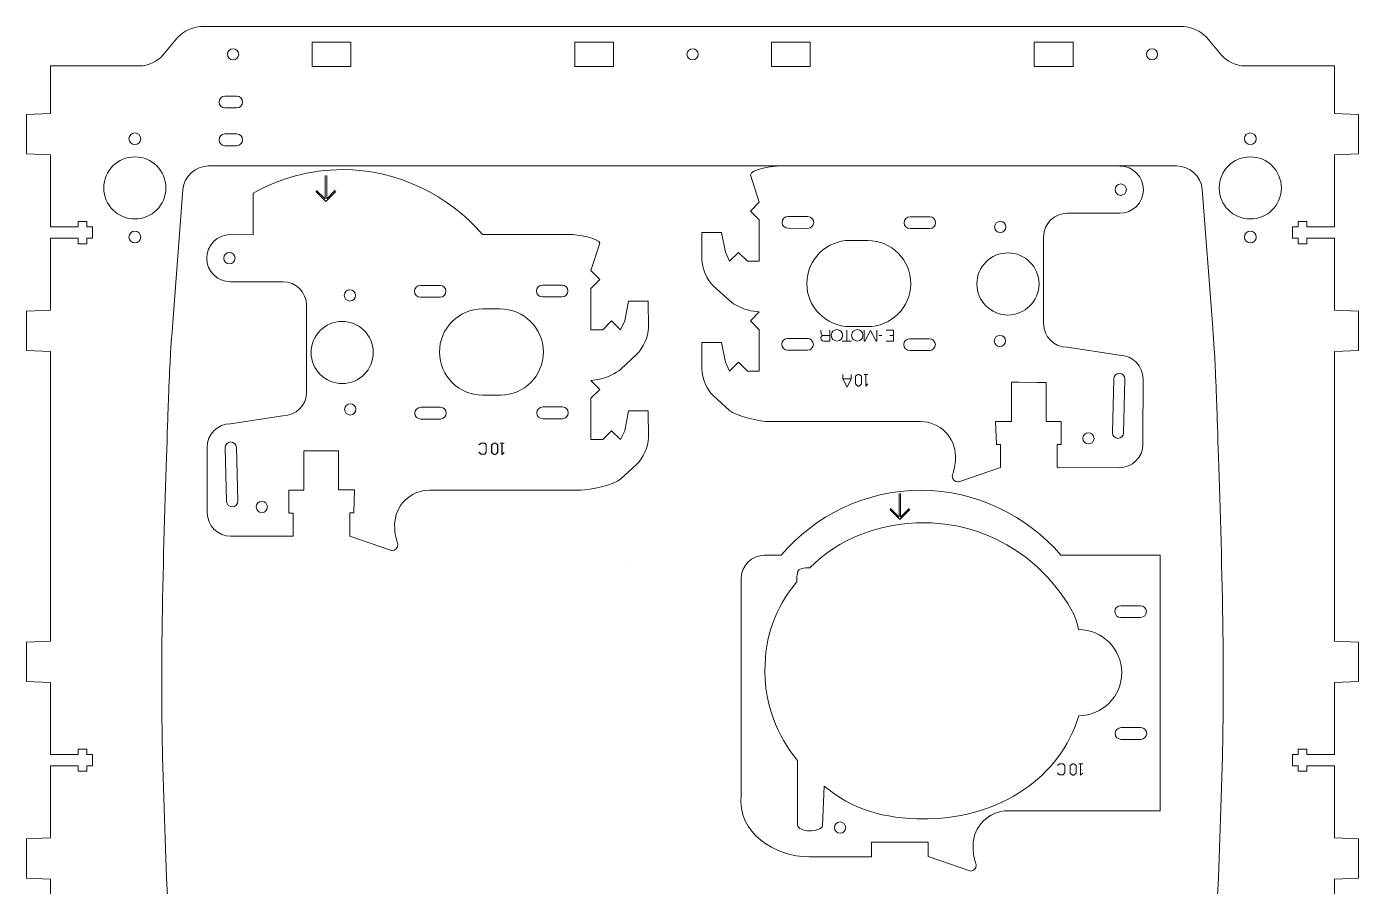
# Model space of a CAD drawing. Header units: inches. Extents: x 2 to 691, y -393 to -3.
# Drawn here: x 2 to 340.5, y -221.9 to -3.2 of the extents above; entities that cross this region are included whole.
import ezdxf

# ---------------------------------------------------------------- set-up
doc = ezdxf.new("R2010")
doc.units = ezdxf.units.IN
doc.header["$MEASUREMENT"] = 0
doc.layers.add('Layer 1', color=7, linetype='Continuous')

# ---------------------------------------------------------------- blocks, each defined once
blk = doc.blocks.new('block 3')
at = {"layer": 'Layer 1', "lineweight": 0}
blk.add_lwpolyline([(74.59, -7.18), (84.44, -7.18), (84.44, -13.38), (74.59, -13.38), (74.59, -7.18)], dxfattribs=at)
blk = doc.blocks.new('block 4')
at = {"layer": 'Layer 1', "lineweight": 0}
blk.add_open_spline([(54.52, -8.86), (55.3, -8.86), (55.94, -9.5), (55.94, -10.28), (55.94, -11.07), (55.3, -11.71), (54.52, -11.71), (53.73, -11.71), (53.09, -11.07), (53.09, -10.28), (53.09, -9.5), (53.73, -8.86), (54.52, -8.86)], degree=3, knots=[0, 0, 0, 0, 1, 1, 1, 2, 2, 2, 3, 3, 3, 4, 4, 4, 4], dxfattribs=at)
blk = doc.blocks.new('block 5')
at = {"layer": 'Layer 1', "lineweight": 0}
blk.add_lwpolyline([(267.99, -13.38), (258.14, -13.38), (258.14, -7.18), (267.99, -7.18), (267.99, -13.38)], dxfattribs=at)
blk = doc.blocks.new('block 6')
at = {"layer": 'Layer 1', "lineweight": 0}
blk.add_open_spline([(288.06, -11.7), (287.27, -11.7), (286.64, -11.07), (286.64, -10.28), (286.64, -9.49), (287.27, -8.86), (288.06, -8.86), (288.85, -8.86), (289.49, -9.49), (289.49, -10.28), (289.49, -11.07), (288.85, -11.7), (288.06, -11.7)], degree=3, knots=[0, 0, 0, 0, 1, 1, 1, 2, 2, 2, 3, 3, 3, 4, 4, 4, 4], dxfattribs=at)
blk = doc.blocks.new('block 16')
at = {"layer": 'Layer 1', "lineweight": 0}
blk.add_lwpolyline([(151.21, -13.38), (141.36, -13.38), (141.36, -7.18), (151.21, -7.18), (151.21, -13.38)], dxfattribs=at)
blk = doc.blocks.new('block 17')
at = {"layer": 'Layer 1', "lineweight": 0}
blk.add_lwpolyline([(201.21, -13.38), (191.36, -13.38), (191.36, -7.18), (201.21, -7.18), (201.21, -13.38)], dxfattribs=at)
blk = doc.blocks.new('block 15')
at = {"layer": 'Layer 1'}
for name in ['block 16', 'block 17']:
    blk.add_blockref(name, (0, 0), dxfattribs=at)
blk = doc.blocks.new('block 18')
at = {"layer": 'Layer 1', "lineweight": 0}
blk.add_open_spline([(171.29, -11.71), (170.5, -11.71), (169.86, -11.07), (169.86, -10.28), (169.86, -9.49), (170.5, -8.86), (171.29, -8.86), (172.08, -8.86), (172.71, -9.49), (172.71, -10.28), (172.71, -11.07), (172.08, -11.71), (171.29, -11.71)], degree=3, knots=[0, 0, 0, 0, 1, 1, 1, 2, 2, 2, 3, 3, 3, 4, 4, 4, 4], dxfattribs=at)
blk = doc.blocks.new('block 25')
at = {"layer": 'Layer 1', "lineweight": 0}
for points in [[(211.63, -91.75), (211.63, -92.82), (210.56, -94.96), (209.49, -92.82), (209.49, -91.75)], [(211.63, -92.82), (209.49, -92.82)]]:
    blk.add_lwpolyline(points, dxfattribs=at)
blk = doc.blocks.new('block 24')
at = {"layer": 'Layer 1'}
blk.add_blockref('block 25', (0, 0), dxfattribs=at)
blk = doc.blocks.new('block 26')
at = {"layer": 'Layer 1', "lineweight": 0}
blk.add_open_spline([(270.48, -107.94), (270.48, -107.16), (271.12, -106.52), (271.91, -106.52), (272.69, -106.52), (273.33, -107.16), (273.33, -107.95), (273.32, -108.74), (272.68, -109.38), (271.9, -109.37), (271.11, -109.37), (270.47, -108.73), (270.48, -107.94)], degree=3, knots=[0, 0, 0, 0, 1, 1, 1, 2, 2, 2, 3, 3, 3, 4, 4, 4, 4], dxfattribs=at)
blk = doc.blocks.new('block 23')
at = {"layer": 'Layer 1', "lineweight": 0}
for points in [[(210.53, -80.43), (210.53, -83.19)], [(218.08, -80.43), (218.08, -83.19), (217.96, -83.19), (216.51, -80.51), (216.5, -80.51), (215.06, -83.19), (214.93, -83.19), (214.93, -80.43)], [(222.33, -80.46), (222.33, -83.23), (220.49, -83.23)], [(222.33, -80.46), (220.49, -80.46)], [(204.55, -81.77), (206.17, -81.77)], [(211.72, -83.19), (209.34, -83.19)], [(219.39, -81.75), (218.65, -81.75)], [(222.33, -81.78), (221.41, -81.78)], [(213.67, -91.75), (214.22, -92.16), (214.22, -94.09), (213.67, -94.65), (213.25, -94.65), (212.7, -94.09), (212.7, -92.16), (213.25, -91.75), (213.67, -91.75)], [(215.87, -91.75), (214.91, -91.75)], [(215.87, -94.09), (215.32, -94.65), (215.32, -91.75)]]:
    blk.add_lwpolyline(points, dxfattribs=at)
for points, knots in [([(193.44, -38.66), (192.08, -38.65), (185.97, -39.56), (185.97, -40.92), (185.97, -40.92), (188.24, -47.86), (188.24, -47.86), (188.24, -47.86), (185.97, -50.13), (185.97, -50.13), (185.97, -50.13), (188.24, -52.4), (188.24, -52.4), (188.24, -52.4), (188.23, -62.92), (188.23, -62.92), (188.23, -62.92), (185.23, -62.92), (185.23, -62.92), (185.23, -62.92), (182.97, -60.65), (182.97, -60.65), (182.97, -60.65), (180.7, -62.92), (180.7, -62.92), (180.7, -62.92), (179.64, -60.64), (179.64, -60.64), (179.64, -60.64), (179.64, -60.62), (179.64, -60.62), (179.64, -60.62), (178.65, -55.6), (178.65, -55.6), (178.65, -55.6), (173.65, -55.59), (173.65, -55.59), (173.65, -55.59), (173.63, -62.43), (173.63, -62.43), (173.62, -64.63), (174.94, -67.65), (176.56, -69.14), (176.56, -69.14), (180.65, -72.9), (180.65, -72.9), (181.86, -74.01), (184.1, -75.04), (185.97, -75.5), (185.97, -75.5), (185.97, -75.49), (185.97, -75.49), (185.97, -75.49), (188.24, -75.79), (188.24, -75.79), (188.24, -75.79), (185.97, -78.06), (185.97, -78.06), (185.97, -78.06), (188.24, -80.33), (188.24, -80.33), (188.24, -80.33), (188.23, -90.85), (188.23, -90.85), (188.23, -90.85), (185.23, -90.85), (185.23, -90.85), (185.23, -90.85), (182.97, -88.58), (182.97, -88.58), (182.97, -88.58), (180.7, -90.85), (180.7, -90.85), (180.7, -90.85), (179.64, -88.57), (179.64, -88.57)], [0, 0, 0, 0, 1, 1, 1, 2, 2, 2, 3, 3, 3, 4, 4, 4, 5, 5, 5, 6, 6, 6, 7, 7, 7, 8, 8, 8, 9, 9, 9, 10, 10, 10, 11, 11, 11, 12, 12, 12, 13, 13, 13, 14, 14, 14, 15, 15, 15, 16, 16, 16, 17, 17, 17, 18, 18, 18, 19, 19, 19, 20, 20, 20, 21, 21, 21, 22, 22, 22, 23, 23, 23, 24, 24, 24, 25, 25, 25, 25]), ([(179.64, -88.57), (179.64, -88.57), (178.65, -83.55), (178.65, -83.55), (178.65, -83.55), (173.65, -83.54), (173.65, -83.54), (173.65, -83.54), (173.63, -90.38), (173.63, -90.38), (173.62, -92.58), (174.94, -95.6), (176.56, -97.09), (176.56, -97.09), (180.65, -100.85), (180.65, -100.85), (182.27, -102.34), (188.6, -103.69), (190.8, -103.7), (190.8, -103.7), (214.36, -103.7), (214.36, -103.7), (214.36, -103.7), (224.62, -103.7), (224.62, -103.7), (224.62, -103.7), (229.24, -103.69), (229.24, -103.69), (234.14, -103.69), (238.11, -107.66), (238.11, -112.57), (238.11, -114.1), (237.91, -115.54), (237.48, -116.8), (237.48, -116.8), (237.36, -117.14), (237.36, -117.14), (237.32, -117.27), (237.3, -117.41), (237.3, -117.56), (237.3, -118.37), (237.96, -119.03), (238.77, -119.03), (238.77, -119.03), (238.94, -119), (238.94, -119), (238.94, -119), (249.52, -115.35), (249.52, -115.35), (249.52, -115.35), (249.52, -115.35), (249.52, -115.35), (249.52, -115.35), (249.53, -109.48), (249.53, -109.48), (249.53, -109.48), (248.5, -109.48), (248.5, -109.48), (248.5, -109.48), (248.29, -103.63), (248.29, -103.63), (248.29, -103.63), (248.29, -103.63), (248.29, -103.63), (248.29, -103.63), (252.35, -103.64), (252.35, -103.64), (252.35, -103.64), (252.37, -93.7), (252.37, -93.7), (252.37, -93.7), (254.24, -93.7), (254.24, -93.7), (254.24, -93.7), (254.24, -93.7), (254.24, -93.7), (254.24, -93.7), (258.9, -93.71), (258.9, -93.71), (258.9, -93.71), (258.9, -93.71), (258.9, -93.71), (258.9, -93.71), (261.17, -93.72), (261.17, -93.72), (261.17, -93.72), (261.15, -103.67), (261.15, -103.67), (261.15, -103.67), (264.98, -103.68), (264.98, -103.68), (264.98, -103.68), (264.98, -109.52), (264.98, -109.52), (264.98, -109.52), (263.93, -109.52), (263.93, -109.52), (263.93, -109.52), (263.92, -115.39), (263.92, -115.39), (263.92, -115.39), (279.73, -115.43), (279.73, -115.43), (283.04, -115.44), (285.73, -112.76), (285.74, -109.45), (285.74, -109.45), (285.75, -105.57), (285.75, -105.57), (285.75, -105.57), (285.78, -95.19), (285.78, -95.19), (285.78, -95.19), (285.78, -92.83), (285.78, -92.83), (285.79, -89.52), (283.11, -86.83), (279.8, -86.82), (279.8, -86.82), (266.49, -84.78), (266.49, -84.78), (263.18, -84.78), (260.5, -82.08), (260.51, -78.77), (260.51, -78.77), (260.51, -56.68), (260.51, -56.68), (260.52, -53.36), (263.21, -50.68), (266.52, -50.69), (266.52, -50.69), (279.86, -50.71), (279.86, -50.71), (283.17, -50.72), (285.86, -48.04), (285.87, -44.72), (285.88, -41.41), (283.2, -38.7), (279.89, -38.69)], [0, 0, 0, 0, 1, 1, 1, 2, 2, 2, 3, 3, 3, 4, 4, 4, 5, 5, 5, 6, 6, 6, 7, 7, 7, 8, 8, 8, 9, 9, 9, 10, 10, 10, 11, 11, 11, 12, 12, 12, 13, 13, 13, 14, 14, 14, 15, 15, 15, 16, 16, 16, 17, 17, 17, 18, 18, 18, 19, 19, 19, 20, 20, 20, 21, 21, 21, 22, 22, 22, 23, 23, 23, 24, 24, 24, 25, 25, 25, 26, 26, 26, 27, 27, 27, 28, 28, 28, 29, 29, 29, 30, 30, 30, 31, 31, 31, 32, 32, 32, 33, 33, 33, 34, 34, 34, 35, 35, 35, 36, 36, 36, 37, 37, 37, 38, 38, 38, 39, 39, 39, 40, 40, 40, 41, 41, 41, 42, 42, 42, 43, 43, 43, 44, 44, 44, 45, 45, 45, 46, 46, 46, 46]), ([(278.66, -44.7), (278.66, -45.5), (279.31, -46.15), (280.11, -46.15), (280.91, -46.15), (281.56, -45.5), (281.56, -44.7), (281.56, -43.9), (280.91, -43.25), (280.11, -43.25), (279.31, -43.25), (278.66, -43.9), (278.66, -44.7)], [0, 0, 0, 0, 1, 1, 1, 2, 2, 2, 3, 3, 3, 4, 4, 4, 4]), ([(195.56, -51.53), (194.74, -51.53), (194.06, -52.19), (194.06, -53.02), (194.06, -53.85), (194.73, -54.53), (195.56, -54.53), (195.56, -54.53), (200.57, -54.54), (200.57, -54.54), (201.4, -54.54), (202.07, -53.87), (202.07, -53.04), (202.07, -52.21), (201.4, -51.54), (200.57, -51.54), (200.57, -51.54), (195.56, -51.53), (195.56, -51.53)], [0, 0, 0, 0, 1, 1, 1, 2, 2, 2, 3, 3, 3, 4, 4, 4, 5, 5, 5, 6, 6, 6, 6]), ([(226.56, -51.61), (225.74, -51.61), (225.06, -52.28), (225.06, -53.11), (225.06, -53.94), (225.73, -54.61), (226.56, -54.61), (226.56, -54.61), (231.57, -54.62), (231.57, -54.62), (232.39, -54.62), (233.07, -53.95), (233.07, -53.12), (233.07, -52.3), (232.4, -51.62), (231.57, -51.62), (231.57, -51.62), (226.56, -51.61), (226.56, -51.61)], [0, 0, 0, 0, 1, 1, 1, 2, 2, 2, 3, 3, 3, 4, 4, 4, 5, 5, 5, 6, 6, 6, 6]), ([(248.05, -54.16), (248.06, -53.38), (248.7, -52.74), (249.48, -52.74), (250.27, -52.74), (250.91, -53.38), (250.9, -54.17), (250.9, -54.96), (250.26, -55.59), (249.47, -55.59), (248.69, -55.59), (248.05, -54.95), (248.05, -54.16)], [0, 0, 0, 0, 1, 1, 1, 2, 2, 2, 3, 3, 3, 4, 4, 4, 4]), ([(211.3, -57.62), (205.25, -57.6), (200.34, -62.49), (200.32, -68.54), (200.31, -74.59), (205.19, -79.5), (211.24, -79.52), (211.24, -79.52), (215.74, -79.53), (215.74, -79.53), (221.79, -79.54), (226.71, -74.65), (226.72, -68.61), (226.74, -62.56), (221.85, -57.64), (215.8, -57.63), (215.8, -57.63), (211.3, -57.62), (211.3, -57.62)], [0, 0, 0, 0, 1, 1, 1, 2, 2, 2, 3, 3, 3, 4, 4, 4, 5, 5, 5, 6, 6, 6, 6]), ([(251.46, -60.78), (255.82, -60.79), (259.35, -64.34), (259.34, -68.7), (259.33, -73.06), (255.78, -76.59), (251.42, -76.58), (247.05, -76.57), (243.53, -73.02), (243.54, -68.66), (243.55, -64.29), (247.1, -60.77), (251.46, -60.78)], [0, 0, 0, 0, 1, 1, 1, 2, 2, 2, 3, 3, 3, 4, 4, 4, 4]), ([(206.17, -80.43), (206.17, -80.43), (206.17, -83.19), (206.17, -83.19), (206.17, -83.19), (204.65, -83.19), (204.65, -83.19), (204.09, -83.19), (203.89, -82.93), (203.89, -82.44), (203.89, -82.17), (204.06, -81.8), (204.54, -81.78), (204.54, -81.78), (204.55, -81.77), (204.55, -81.77), (204.12, -81.77), (203.94, -81.57), (203.94, -81.19), (203.94, -81.09), (203.93, -80.54), (203.87, -80.43)], [0, 0, 0, 0, 1, 1, 1, 2, 2, 2, 3, 3, 3, 4, 4, 4, 5, 5, 5, 6, 6, 6, 7, 7, 7, 7]), ([(207.96, -83.19), (207.17, -83.19), (206.53, -82.66), (206.53, -81.75), (206.53, -80.83), (207.17, -80.3), (207.96, -80.3), (208.75, -80.3), (209.39, -80.83), (209.39, -81.75), (209.39, -82.66), (208.75, -83.19), (207.96, -83.19)], [0, 0, 0, 0, 1, 1, 1, 2, 2, 2, 3, 3, 3, 4, 4, 4, 4]), ([(213.16, -83.19), (212.37, -83.19), (211.72, -82.66), (211.72, -81.75), (211.72, -80.83), (212.37, -80.3), (213.16, -80.3), (213.94, -80.3), (214.59, -80.83), (214.59, -81.75), (214.59, -82.66), (213.94, -83.19), (213.16, -83.19)], [0, 0, 0, 0, 1, 1, 1, 2, 2, 2, 3, 3, 3, 4, 4, 4, 4]), ([(195.48, -82.53), (194.65, -82.53), (193.98, -83.19), (193.98, -84.02), (193.97, -84.85), (194.64, -85.53), (195.47, -85.53), (195.47, -85.53), (200.48, -85.54), (200.48, -85.54), (201.31, -85.54), (201.98, -84.87), (201.99, -84.04), (201.99, -83.21), (201.32, -82.54), (200.49, -82.54), (200.49, -82.54), (195.48, -82.53), (195.48, -82.53)], [0, 0, 0, 0, 1, 1, 1, 2, 2, 2, 3, 3, 3, 4, 4, 4, 5, 5, 5, 6, 6, 6, 6]), ([(226.48, -82.61), (225.65, -82.61), (224.98, -83.28), (224.98, -84.11), (224.97, -84.94), (225.64, -85.61), (226.47, -85.61), (226.47, -85.61), (231.48, -85.62), (231.48, -85.62), (232.31, -85.62), (232.98, -84.95), (232.99, -84.12), (232.99, -83.3), (232.32, -82.62), (231.49, -82.62), (231.49, -82.62), (226.48, -82.61), (226.48, -82.61)], [0, 0, 0, 0, 1, 1, 1, 2, 2, 2, 3, 3, 3, 4, 4, 4, 5, 5, 5, 6, 6, 6, 6]), ([(247.97, -83.17), (247.98, -82.38), (248.62, -81.74), (249.4, -81.75), (250.19, -81.75), (250.83, -82.39), (250.82, -83.18), (250.82, -83.96), (250.18, -84.6), (249.4, -84.6), (248.61, -84.59), (247.97, -83.95), (247.97, -83.17)], [0, 0, 0, 0, 1, 1, 1, 2, 2, 2, 3, 3, 3, 4, 4, 4, 4]), ([(280.83, -106.56), (280.81, -107.35), (280.16, -107.97), (279.37, -107.95), (278.59, -107.93), (277.96, -107.27), (277.98, -106.49), (277.98, -106.49), (278.33, -92.83), (278.33, -92.83), (278.35, -92.04), (279.01, -91.42), (279.8, -91.44), (280.58, -91.46), (281.2, -92.11), (281.18, -92.9), (281.18, -92.9), (280.83, -106.56), (280.83, -106.56)], [0, 0, 0, 0, 1, 1, 1, 2, 2, 2, 3, 3, 3, 4, 4, 4, 5, 5, 5, 6, 6, 6, 6])]:
    blk.add_open_spline(points, degree=3, knots=knots, dxfattribs=at)
at = {"layer": 'Layer 1'}
for name in ['block 24', 'block 26']:
    blk.add_blockref(name, (0, 0), dxfattribs=at)
blk = doc.blocks.new('block 29')
at = {"layer": 'Layer 1', "lineweight": 0}
blk.add_open_spline([(285.21, -181.5), (286.03, -181.5), (286.71, -182.16), (286.71, -182.99), (286.71, -183.82), (286.04, -184.5), (285.21, -184.5), (285.21, -184.5), (280.2, -184.51), (280.2, -184.51), (279.38, -184.51), (278.7, -183.84), (278.7, -183.01), (278.7, -182.18), (279.37, -181.51), (280.2, -181.51), (280.2, -181.51), (285.21, -181.5), (285.21, -181.5)], degree=3, knots=[0, 0, 0, 0, 1, 1, 1, 2, 2, 2, 3, 3, 3, 4, 4, 4, 5, 5, 5, 6, 6, 6, 6], dxfattribs=at)
blk = doc.blocks.new('block 30')
at = {"layer": 'Layer 1', "lineweight": 0}
blk.add_open_spline([(285.12, -150.5), (285.95, -150.49), (286.62, -151.16), (286.63, -151.99), (286.63, -152.82), (285.96, -153.49), (285.13, -153.5), (285.13, -153.5), (280.12, -153.51), (280.12, -153.51), (279.29, -153.51), (278.62, -152.84), (278.62, -152.01), (278.61, -151.18), (279.28, -150.51), (280.11, -150.51), (280.11, -150.51), (285.12, -150.5), (285.12, -150.5)], degree=3, knots=[0, 0, 0, 0, 1, 1, 1, 2, 2, 2, 3, 3, 3, 4, 4, 4, 5, 5, 5, 6, 6, 6, 6], dxfattribs=at)
blk = doc.blocks.new('block 31')
at = {"layer": 'Layer 1', "lineweight": 0}
blk.add_open_spline([(210.22, -206.91), (210.22, -206.13), (209.58, -205.49), (208.79, -205.49), (208.01, -205.5), (207.37, -206.13), (207.37, -206.92), (207.37, -207.71), (208.01, -208.35), (208.8, -208.34), (209.59, -208.34), (210.22, -207.7), (210.22, -206.91)], degree=3, knots=[0, 0, 0, 0, 1, 1, 1, 2, 2, 2, 3, 3, 3, 4, 4, 4, 4], dxfattribs=at)
blk = doc.blocks.new('block 32')
at = {"layer": 'Layer 1', "lineweight": 0}
for points in [[(193.84, -137.7), (193.84, -137.7)], [(231.17, -214.32), (231.17, -214.32)]]:
    blk.add_lwpolyline(points, dxfattribs=at)
for points, knots in [([(204.73, -196.38), (211.89, -202.29), (219.89, -204.73), (230.22, -204.73), (230.54, -204.73), (230.85, -204.73), (231.16, -204.72), (249.42, -204.34), (264.8, -194.17), (269.44, -178.49), (275.49, -178.47), (280.38, -173.56), (280.36, -167.51), (280.35, -161.46), (275.43, -156.57), (269.38, -156.59), (268.53, -150.08), (259.82, -140.76), (255.2, -137.63), (248.32, -132.62), (239.65, -129.41), (230.22, -129.41), (218.47, -129.41), (208.48, -133.47), (201.07, -140.89), (201.07, -140.89), (199.1, -140.67), (198.32, -141.42), (197.5, -142.21), (198.01, -144.2), (197.66, -144.63), (192.32, -151), (189.67, -158.37), (189.67, -167.07), (189.67, -179.24), (195.96, -187.51), (197.97, -189.89)], [0, 0, 0, 0, 1, 1, 1, 2, 2, 2, 3, 3, 3, 4, 4, 4, 5, 5, 5, 6, 6, 6, 7, 7, 7, 8, 8, 8, 9, 9, 9, 10, 10, 10, 11, 11, 11, 12, 12, 12, 12]), ([(189.6, -137.66), (186.29, -137.67), (183.61, -140.38), (183.62, -143.69), (183.62, -143.69), (183.62, -143.69), (183.62, -143.69), (183.62, -143.69), (183.62, -194.16), (183.62, -194.16), (183.62, -194.16), (183.62, -196.45), (183.62, -196.45), (183.62, -196.45), (183.62, -198.65), (183.62, -198.65), (182.56, -208.34), (192.2, -214.32), (200.93, -214.39), (200.93, -214.39), (216.77, -214.36), (216.77, -214.36), (216.77, -214.36), (216.77, -210.61), (216.77, -210.61), (216.77, -210.61), (231.16, -210.61), (231.16, -210.61), (231.16, -210.61), (231.17, -214.32), (231.17, -214.32), (231.17, -214.32), (241.74, -217.97), (241.74, -217.97), (241.74, -217.97), (241.92, -218), (241.92, -218), (242.73, -218), (243.39, -217.34), (243.39, -216.53), (243.39, -216.38), (243.36, -216.24), (243.32, -216.11), (243.32, -216.11), (243.2, -215.77), (243.2, -215.77), (242.77, -214.51), (242.57, -213.07), (242.57, -211.54), (242.57, -206.63), (246.55, -202.66), (251.45, -202.66), (251.45, -202.66), (256.07, -202.67), (256.07, -202.67), (256.07, -202.67), (266.32, -202.67), (266.32, -202.67), (266.32, -202.67), (290.16, -202.67), (290.16, -202.67), (290.16, -202.67), (290.16, -202.66), (290.16, -202.66), (290.16, -202.66), (290.16, -137.65), (290.16, -137.65), (290.16, -137.65), (290.15, -137.65), (290.15, -137.65), (290.15, -137.65), (265.62, -137.64), (265.62, -137.64), (265.62, -137.64), (264.89, -137.63), (264.89, -137.63)], [0, 0, 0, 0, 1, 1, 1, 2, 2, 2, 3, 3, 3, 4, 4, 4, 5, 5, 5, 6, 6, 6, 7, 7, 7, 8, 8, 8, 9, 9, 9, 10, 10, 10, 11, 11, 11, 12, 12, 12, 13, 13, 13, 14, 14, 14, 15, 15, 15, 16, 16, 16, 17, 17, 17, 18, 18, 18, 19, 19, 19, 20, 20, 20, 21, 21, 21, 22, 22, 22, 23, 23, 23, 24, 24, 24, 25, 25, 25, 25]), ([(197.97, -189.89), (197.97, -189.89), (197.97, -206.3), (197.97, -206.3), (198.01, -207.12), (199.56, -207.79), (200.94, -207.77), (202.33, -207.75), (204.35, -207.26), (204.32, -206.45), (204.32, -206.45), (204.73, -196.38), (204.73, -196.38)], [0, 0, 0, 0, 1, 1, 1, 2, 2, 2, 3, 3, 3, 4, 4, 4, 4])]:
    blk.add_open_spline(points, degree=3, knots=knots, dxfattribs=at)
blk = doc.blocks.new('block 28')
at = {"layer": 'Layer 1'}
for name in ['block 32', 'block 30', 'block 29', 'block 31']:
    blk.add_blockref(name, (0, 0), dxfattribs=at)
blk = doc.blocks.new('block 33')
at = {"layer": 'Layer 1', "lineweight": 0}
blk.add_lwpolyline([(223.78, -121.99), (223.78, -127.96), (221.59, -125.77)], dxfattribs=at)
blk = doc.blocks.new('block 34')
at = {"layer": 'Layer 1', "lineweight": 0}
blk.add_lwpolyline([(226.33, -125.78), (224.15, -127.96), (224.15, -121.99)], dxfattribs=at)
blk = doc.blocks.new('block 27')
at = {"layer": 'Layer 1', "lineweight": 0}
for points in [[(223.97, -128.59), (221.43, -126.05)], [(226.5, -126.05), (223.97, -128.59)], [(189.6, -137.66), (193.84, -137.66)], [(264.02, -191.13), (264.55, -190.73), (265.47, -190.73), (265.86, -191.13), (265.86, -192.97), (265.47, -193.5), (264.55, -193.5), (264.02, -192.97)], [(268.23, -190.74), (268.78, -191.15), (268.78, -193.08), (268.23, -193.63), (267.82, -193.63), (267.27, -193.08), (267.27, -191.15), (267.82, -190.74), (268.23, -190.74)], [(270.44, -190.74), (269.47, -190.74)], [(270.44, -193.08), (269.89, -193.63), (269.89, -190.74)]]:
    blk.add_lwpolyline(points, dxfattribs=at)
blk.add_open_spline([(264.89, -137.63), (256.36, -127.71), (243.43, -121.14), (229.31, -121.14), (215.1, -121.14), (202.38, -127.62), (193.84, -137.66)], degree=3, knots=[0, 0, 0, 0, 1, 1, 1, 2, 2, 2, 2], dxfattribs=at)
at = {"layer": 'Layer 1'}
for name in ['block 33', 'block 34', 'block 28']:
    blk.add_blockref(name, (0, 0), dxfattribs=at)
blk = doc.blocks.new('block 36')
at = {"layer": 'Layer 1', "lineweight": 0}
blk.add_open_spline([(63.24, -125.37), (63.24, -124.58), (62.6, -123.95), (61.81, -123.95), (61.02, -123.95), (60.39, -124.59), (60.39, -125.38), (60.39, -126.17), (61.03, -126.8), (61.82, -126.8), (62.6, -126.8), (63.24, -126.16), (63.24, -125.37)], degree=3, knots=[0, 0, 0, 0, 1, 1, 1, 2, 2, 2, 3, 3, 3, 4, 4, 4, 4], dxfattribs=at)
blk = doc.blocks.new('block 37')
at = {"layer": 'Layer 1', "lineweight": 0}
blk.add_lwpolyline([(78.3, -41.09), (78.3, -47.06), (80.49, -44.87)], dxfattribs=at)
blk = doc.blocks.new('block 38')
at = {"layer": 'Layer 1', "lineweight": 0}
blk.add_lwpolyline([(75.75, -44.88), (77.93, -47.06), (77.93, -41.09)], dxfattribs=at)
blk = doc.blocks.new('block 35')
at = {"layer": 'Layer 1', "lineweight": 0}
for points in [[(59.62, -56.16), (59.62, -45.58)], [(75.57, -45.15), (78.11, -47.69)], [(78.11, -47.69), (80.65, -45.15)], [(46.85, -56.16), (46.85, -56.16)], [(53.79, -56.12), (59.62, -56.16)], [(117.89, -56.1), (140.24, -56.09)], [(117.89, -56.1), (117.89, -56.1)], [(143.16, -56.11), (143.16, -56.11)], [(116.95, -109.59), (117.47, -109.2), (118.4, -109.2), (118.79, -109.59), (118.79, -111.43), (118.4, -111.96), (117.47, -111.96), (116.95, -111.43)], [(117.02, -109.57), (117.55, -109.18), (118.47, -109.18), (118.87, -109.57), (118.87, -111.42), (118.47, -111.94), (117.55, -111.94), (117.02, -111.42)], [(121.16, -109.2), (121.71, -109.61), (121.71, -111.54), (121.16, -112.09), (120.75, -112.09), (120.2, -111.54), (120.2, -109.61), (120.75, -109.2), (121.16, -109.2)], [(121.24, -109.18), (121.79, -109.59), (121.79, -111.52), (121.24, -112.07), (120.82, -112.07), (120.27, -111.52), (120.27, -109.59), (120.82, -109.18), (121.24, -109.18)], [(123.37, -109.2), (122.4, -109.2)], [(123.44, -109.18), (122.48, -109.18)], [(123.37, -111.54), (122.81, -112.09), (122.81, -109.2)], [(123.44, -111.52), (122.89, -112.07), (122.89, -109.18)], [(84.17, -132.78), (84.17, -132.78)], [(84.19, -132.78), (84.19, -132.78)]]:
    blk.add_lwpolyline(points, dxfattribs=at)
for points, knots in [([(117.89, -56.1), (109.36, -46.17), (96.43, -39.61), (82.32, -39.61), (74.07, -39.61), (66.32, -41.79), (59.6, -45.58)], [0, 0, 0, 0, 1, 1, 1, 2, 2, 2, 2]), ([(154.04, -106), (154.04, -106), (155.03, -100.98), (155.03, -100.98), (155.03, -100.98), (160.03, -100.97), (160.03, -100.97), (160.03, -100.97), (160.05, -107.81), (160.05, -107.81), (160.05, -110.01), (158.73, -113.03), (157.11, -114.52), (157.11, -114.52), (153.03, -118.27), (153.03, -118.27), (151.41, -119.76), (145.08, -121.12), (142.88, -121.12), (142.88, -121.12), (119.32, -121.12), (119.32, -121.12), (119.32, -121.12), (109.06, -121.12), (109.06, -121.12), (109.06, -121.12), (104.44, -121.12), (104.44, -121.12), (99.54, -121.12), (95.57, -125.09), (95.57, -129.99), (95.57, -131.53), (95.77, -132.97), (96.2, -134.22), (96.2, -134.22), (96.32, -134.56), (96.32, -134.56), (96.36, -134.7), (96.38, -134.84), (96.38, -134.99), (96.38, -135.8), (95.72, -136.46), (94.91, -136.46), (94.91, -136.46), (94.74, -136.43), (94.74, -136.43), (94.74, -136.43), (84.16, -132.78), (84.16, -132.78), (84.16, -132.78), (84.16, -132.78), (84.16, -132.78), (84.16, -132.78), (84.15, -126.91), (84.15, -126.91), (84.15, -126.91), (85.19, -126.91), (85.19, -126.91), (85.19, -126.91), (85.39, -121.06), (85.39, -121.06), (85.39, -121.06), (85.39, -121.06), (85.39, -121.06), (85.39, -121.06), (81.33, -121.07), (81.33, -121.07), (81.33, -121.07), (81.31, -111.13), (81.31, -111.13), (81.31, -111.13), (79.44, -111.13), (79.44, -111.13), (79.44, -111.13), (79.44, -111.13), (79.44, -111.13), (79.44, -111.13), (74.78, -111.14), (74.78, -111.14), (74.78, -111.14), (74.78, -111.14), (74.78, -111.14), (74.78, -111.14), (72.51, -111.14), (72.51, -111.14), (72.51, -111.14), (72.53, -121.09), (72.53, -121.09), (72.53, -121.09), (68.7, -121.11), (68.7, -121.11), (68.7, -121.11), (68.7, -126.95), (68.7, -126.95), (68.7, -126.95), (69.75, -126.95), (69.75, -126.95), (69.75, -126.95), (69.76, -132.81), (69.76, -132.81), (69.76, -132.81), (53.95, -132.86), (53.95, -132.86), (50.64, -132.87), (47.95, -130.19), (47.94, -126.87), (47.94, -126.87), (47.93, -123), (47.93, -123), (47.93, -123), (47.9, -112.62), (47.9, -112.62), (47.9, -112.62), (47.9, -110.26), (47.9, -110.26), (47.89, -106.95), (50.57, -104.25), (53.88, -104.24), (53.88, -104.24), (67.19, -102.21), (67.19, -102.21), (70.5, -102.2), (73.18, -99.51), (73.17, -96.2), (73.17, -96.2), (73.17, -74.1), (73.17, -74.1), (73.16, -70.79), (70.47, -68.11), (67.16, -68.12), (67.16, -68.12), (53.83, -68.13), (53.83, -68.13), (50.51, -68.14), (47.82, -65.47), (47.81, -62.15), (47.8, -58.84), (50.48, -56.13), (53.79, -56.12)], [0, 0, 0, 0, 1, 1, 1, 2, 2, 2, 3, 3, 3, 4, 4, 4, 5, 5, 5, 6, 6, 6, 7, 7, 7, 8, 8, 8, 9, 9, 9, 10, 10, 10, 11, 11, 11, 12, 12, 12, 13, 13, 13, 14, 14, 14, 15, 15, 15, 16, 16, 16, 17, 17, 17, 18, 18, 18, 19, 19, 19, 20, 20, 20, 21, 21, 21, 22, 22, 22, 23, 23, 23, 24, 24, 24, 25, 25, 25, 26, 26, 26, 27, 27, 27, 28, 28, 28, 29, 29, 29, 30, 30, 30, 31, 31, 31, 32, 32, 32, 33, 33, 33, 34, 34, 34, 35, 35, 35, 36, 36, 36, 37, 37, 37, 38, 38, 38, 39, 39, 39, 40, 40, 40, 41, 41, 41, 42, 42, 42, 43, 43, 43, 44, 44, 44, 45, 45, 45, 46, 46, 46, 46]), ([(140.24, -56.09), (141.6, -56.08), (147.71, -56.99), (147.71, -58.35), (147.71, -58.35), (145.45, -65.29), (145.45, -65.29), (145.45, -65.29), (147.71, -67.56), (147.71, -67.56), (147.71, -67.56), (145.45, -69.83), (145.45, -69.83), (145.45, -69.83), (145.45, -80.35), (145.45, -80.35), (145.45, -80.35), (148.45, -80.35), (148.45, -80.35), (148.45, -80.35), (150.71, -78.08), (150.71, -78.08), (150.71, -78.08), (152.98, -80.35), (152.98, -80.35), (152.98, -80.35), (154.04, -78.07), (154.04, -78.07), (154.04, -78.07), (154.04, -78.05), (154.04, -78.05), (154.04, -78.05), (155.03, -73.03), (155.03, -73.03), (155.03, -73.03), (160.03, -73.02), (160.03, -73.02), (160.03, -73.02), (160.05, -79.86), (160.05, -79.86), (160.05, -82.06), (158.73, -85.08), (157.11, -86.57), (157.11, -86.57), (153.03, -90.33), (153.03, -90.33), (151.82, -91.43), (149.59, -92.47), (147.71, -92.93), (147.71, -92.93), (147.71, -92.92), (147.71, -92.92), (147.71, -92.92), (145.45, -93.22), (145.45, -93.22), (145.45, -93.22), (147.71, -95.49), (147.71, -95.49), (147.71, -95.49), (145.45, -97.75), (145.45, -97.75), (145.45, -97.75), (145.45, -108.28), (145.45, -108.28), (145.45, -108.28), (148.45, -108.28), (148.45, -108.28), (148.45, -108.28), (150.71, -106.01), (150.71, -106.01), (150.71, -106.01), (152.98, -108.28), (152.98, -108.28), (152.98, -108.28), (154.04, -106), (154.04, -106)], [0, 0, 0, 0, 1, 1, 1, 2, 2, 2, 3, 3, 3, 4, 4, 4, 5, 5, 5, 6, 6, 6, 7, 7, 7, 8, 8, 8, 9, 9, 9, 10, 10, 10, 11, 11, 11, 12, 12, 12, 13, 13, 13, 14, 14, 14, 15, 15, 15, 16, 16, 16, 17, 17, 17, 18, 18, 18, 19, 19, 19, 20, 20, 20, 21, 21, 21, 22, 22, 22, 23, 23, 23, 24, 24, 24, 25, 25, 25, 25]), ([(55.02, -62.13), (55.02, -62.93), (54.37, -63.58), (53.57, -63.58), (52.77, -63.58), (52.12, -62.93), (52.12, -62.13), (52.12, -61.33), (52.77, -60.68), (53.57, -60.68), (54.37, -60.68), (55.02, -61.33), (55.02, -62.13)], [0, 0, 0, 0, 1, 1, 1, 2, 2, 2, 3, 3, 3, 4, 4, 4, 4]), ([(85.63, -71.59), (85.62, -70.8), (84.98, -70.17), (84.2, -70.17), (83.41, -70.17), (82.77, -70.81), (82.78, -71.6), (82.78, -72.38), (83.42, -73.02), (84.21, -73.02), (84.99, -73.02), (85.63, -72.38), (85.63, -71.59)], [0, 0, 0, 0, 1, 1, 1, 2, 2, 2, 3, 3, 3, 4, 4, 4, 4]), ([(107.12, -69.04), (107.94, -69.04), (108.62, -69.71), (108.62, -70.54), (108.62, -71.36), (107.95, -72.04), (107.12, -72.04), (107.12, -72.04), (102.11, -72.05), (102.11, -72.05), (101.29, -72.05), (100.61, -71.38), (100.61, -70.55), (100.61, -69.72), (101.28, -69.05), (102.11, -69.05), (102.11, -69.05), (107.12, -69.04), (107.12, -69.04)], [0, 0, 0, 0, 1, 1, 1, 2, 2, 2, 3, 3, 3, 4, 4, 4, 5, 5, 5, 6, 6, 6, 6]), ([(138.12, -68.95), (138.94, -68.95), (139.62, -69.62), (139.62, -70.45), (139.62, -71.28), (138.95, -71.95), (138.12, -71.95), (138.12, -71.95), (133.11, -71.96), (133.11, -71.96), (132.29, -71.97), (131.61, -71.3), (131.61, -70.47), (131.61, -69.64), (132.28, -68.97), (133.11, -68.96), (133.11, -68.96), (138.12, -68.95), (138.12, -68.95)], [0, 0, 0, 0, 1, 1, 1, 2, 2, 2, 3, 3, 3, 4, 4, 4, 5, 5, 5, 6, 6, 6, 6]), ([(122.38, -75.05), (128.43, -75.03), (133.34, -79.92), (133.36, -85.97), (133.37, -92.02), (128.49, -96.93), (122.44, -96.95), (122.44, -96.95), (117.94, -96.95), (117.94, -96.95), (111.89, -96.97), (106.97, -92.08), (106.96, -86.03), (106.94, -79.99), (111.83, -75.07), (117.88, -75.05), (117.88, -75.05), (122.38, -75.05), (122.38, -75.05)], [0, 0, 0, 0, 1, 1, 1, 2, 2, 2, 3, 3, 3, 4, 4, 4, 5, 5, 5, 6, 6, 6, 6]), ([(82.22, -78.21), (77.86, -78.22), (74.33, -81.76), (74.34, -86.13), (74.35, -90.49), (77.9, -94.02), (82.26, -94), (86.63, -93.99), (90.15, -90.45), (90.14, -86.08), (90.13, -81.72), (86.58, -78.19), (82.22, -78.21)], [0, 0, 0, 0, 1, 1, 1, 2, 2, 2, 3, 3, 3, 4, 4, 4, 4]), ([(85.71, -100.6), (85.7, -99.81), (85.06, -99.17), (84.28, -99.17), (83.49, -99.18), (82.85, -99.82), (82.86, -100.6), (82.86, -101.39), (83.5, -102.03), (84.28, -102.02), (85.07, -102.02), (85.71, -101.38), (85.71, -100.6)], [0, 0, 0, 0, 1, 1, 1, 2, 2, 2, 3, 3, 3, 4, 4, 4, 4]), ([(107.2, -100.04), (108.03, -100.04), (108.7, -100.71), (108.7, -101.54), (108.71, -102.36), (108.04, -103.04), (107.21, -103.04), (107.21, -103.04), (102.2, -103.05), (102.2, -103.05), (101.37, -103.05), (100.7, -102.38), (100.69, -101.55), (100.69, -100.72), (101.36, -100.05), (102.19, -100.05), (102.19, -100.05), (107.2, -100.04), (107.2, -100.04)], [0, 0, 0, 0, 1, 1, 1, 2, 2, 2, 3, 3, 3, 4, 4, 4, 5, 5, 5, 6, 6, 6, 6]), ([(138.2, -99.95), (139.03, -99.95), (139.7, -100.62), (139.7, -101.45), (139.71, -102.28), (139.04, -102.95), (138.21, -102.95), (138.21, -102.95), (133.2, -102.96), (133.2, -102.96), (132.37, -102.97), (131.7, -102.3), (131.69, -101.47), (131.69, -100.64), (132.36, -99.97), (133.19, -99.96), (133.19, -99.96), (138.2, -99.95), (138.2, -99.95)], [0, 0, 0, 0, 1, 1, 1, 2, 2, 2, 3, 3, 3, 4, 4, 4, 5, 5, 5, 6, 6, 6, 6]), ([(52.85, -123.99), (52.87, -124.77), (53.52, -125.4), (54.31, -125.38), (55.09, -125.35), (55.72, -124.7), (55.7, -123.91), (55.7, -123.91), (55.35, -110.25), (55.35, -110.25), (55.33, -109.47), (54.67, -108.85), (53.88, -108.87), (53.1, -108.89), (52.48, -109.54), (52.5, -110.33), (52.5, -110.33), (52.85, -123.99), (52.85, -123.99)], [0, 0, 0, 0, 1, 1, 1, 2, 2, 2, 3, 3, 3, 4, 4, 4, 5, 5, 5, 6, 6, 6, 6])]:
    blk.add_open_spline(points, degree=3, knots=knots, dxfattribs=at)
at = {"layer": 'Layer 1'}
for name in ['block 38', 'block 37', 'block 36']:
    blk.add_blockref(name, (0, 0), dxfattribs=at)
blk = doc.blocks.new('block 2')
at = {"layer": 'Layer 1', "lineweight": 0}
blk.add_lwpolyline([(155.02, -139.64), (155.02, -139.64)], dxfattribs=at)
for points, knots in [([(334.41, -391.29), (334.41, -391.29), (334.41, -351.79), (334.41, -351.79), (334.41, -351.79), (340.5, -351.54), (340.5, -351.54), (340.5, -351.54), (340.5, -341.48), (340.5, -341.48), (340.5, -341.48), (334.41, -341.23), (334.41, -341.23), (334.41, -341.23), (334.41, -323.36), (334.41, -323.36), (334.41, -323.36), (334.41, -322.93), (334.41, -322.93), (334.41, -322.93), (327.4, -322.93), (327.4, -322.93), (327.4, -322.93), (327.4, -324.26), (327.4, -324.26), (327.4, -324.26), (325.2, -324.26), (325.2, -324.26), (325.2, -324.26), (325.2, -322.86), (325.2, -322.86), (325.2, -322.86), (323.75, -322.86), (323.75, -322.86), (323.75, -322.86), (323.75, -320.09), (323.75, -320.09), (323.75, -320.09), (325.2, -320.09), (325.2, -320.09), (325.2, -320.09), (325.2, -318.69), (325.2, -318.69), (325.2, -318.69), (327.4, -318.69), (327.4, -318.69), (327.4, -318.69), (327.4, -320.09), (327.4, -320.09), (327.4, -320.09), (334.41, -320.09), (334.41, -320.09), (334.41, -320.09), (334.41, -319.59), (334.41, -319.59), (334.41, -319.59), (334.41, -301.8), (334.41, -301.8), (334.41, -301.8), (340.5, -301.54), (340.5, -301.54), (340.5, -301.54), (340.5, -291.48), (340.5, -291.48), (340.5, -291.48), (334.41, -291.23), (334.41, -291.23), (334.41, -291.23), (334.41, -220.06), (334.41, -220.06), (334.41, -220.06), (340.5, -219.81), (340.5, -219.81), (340.5, -219.81), (340.5, -209.78), (340.5, -209.78), (340.5, -209.78), (334.41, -209.53), (334.41, -209.53), (334.41, -209.53), (334.41, -191.71), (334.41, -191.71), (334.41, -191.71), (334.41, -191.21), (334.41, -191.21), (334.41, -191.21), (327.4, -191.21), (327.4, -191.21), (327.4, -191.21), (327.4, -192.61), (327.4, -192.61), (327.4, -192.61), (325.2, -192.61), (325.2, -192.61), (325.2, -192.61), (325.2, -191.21), (325.2, -191.21), (325.2, -191.21), (323.75, -191.21), (323.75, -191.21), (323.75, -191.21), (323.75, -188.35), (323.75, -188.35), (323.75, -188.35), (325.2, -188.35), (325.2, -188.35), (325.2, -188.35), (325.2, -186.95), (325.2, -186.95), (325.2, -186.95), (327.4, -186.95), (327.4, -186.95), (327.4, -186.95), (327.4, -188.35), (327.4, -188.35), (327.4, -188.35), (334.41, -188.35), (334.41, -188.35), (334.41, -188.35), (334.41, -187.85), (334.41, -187.85), (334.41, -187.85), (334.41, -170.06), (334.41, -170.06), (334.41, -170.06), (340.5, -169.81), (340.5, -169.81), (340.5, -169.81), (340.5, -159.76), (340.5, -159.76), (340.5, -159.76), (334.41, -159.51), (334.41, -159.51), (334.41, -159.51), (334.41, -85.89), (334.41, -85.89), (334.41, -85.89), (340.5, -85.64), (340.5, -85.64), (340.5, -85.64), (340.5, -75.56), (340.5, -75.56), (340.5, -75.56), (334.41, -75.31), (334.41, -75.31), (334.41, -75.31), (334.41, -57.55), (334.41, -57.55), (334.41, -57.55), (334.41, -57.05), (334.41, -57.05), (334.41, -57.05), (327.4, -57.05), (327.4, -57.05), (327.4, -57.05), (327.4, -58.45), (327.4, -58.45), (327.4, -58.45), (325.2, -58.45), (325.2, -58.45), (325.2, -58.45), (325.2, -57.05), (325.2, -57.05), (325.2, -57.05), (323.75, -57.05), (323.75, -57.05), (323.75, -57.05), (323.75, -54.18), (323.75, -54.18), (323.75, -54.18), (325.2, -54.18), (325.2, -54.18), (325.2, -54.18), (325.2, -52.78), (325.2, -52.78), (325.2, -52.78), (327.4, -52.78), (327.4, -52.78), (327.4, -52.78), (327.4, -54.18), (327.4, -54.18), (327.4, -54.18), (334.41, -54.18), (334.41, -54.18), (334.41, -54.18), (334.41, -53.68), (334.41, -53.68), (334.41, -53.68), (334.41, -35.88), (334.41, -35.88), (334.41, -35.88), (340.5, -35.63), (340.5, -35.63), (340.5, -35.63), (340.5, -25.59), (340.5, -25.59), (340.5, -25.59), (334.41, -25.34), (334.41, -25.34), (334.41, -25.34), (334.41, -13.24), (334.41, -13.24), (334.41, -13.24), (311.55, -13.24), (311.55, -13.24), (309.61, -13.24), (306.99, -12.02), (305.74, -10.54), (305.74, -10.54), (301.88, -5.94), (301.88, -5.94), (300.62, -4.46), (298.01, -3.24), (296.06, -3.24), (296.06, -3.24), (46.32, -3.24), (46.32, -3.24), (44.37, -3.24), (41.75, -4.46), (40.5, -5.94), (40.5, -5.94), (36.64, -10.54), (36.64, -10.54), (35.39, -12.02), (32.77, -13.24), (30.83, -13.24), (30.83, -13.24), (8.13, -13.24), (8.13, -13.24), (8.13, -13.24), (8.13, -25.34), (8.13, -25.34), (8.13, -25.34), (2.04, -25.59), (2.04, -25.59), (2.04, -25.59), (2.04, -35.63), (2.04, -35.63), (2.04, -35.63), (8.13, -35.88), (8.13, -35.88), (8.13, -35.88), (8.13, -53.68), (8.13, -53.68), (8.13, -53.68), (8.13, -54.18), (8.13, -54.18), (8.13, -54.18), (15.15, -54.18), (15.15, -54.18), (15.15, -54.18), (15.15, -52.78), (15.15, -52.78), (15.15, -52.78), (17.35, -52.78), (17.35, -52.78), (17.35, -52.78), (17.35, -54.18), (17.35, -54.18), (17.35, -54.18), (18.79, -54.18), (18.79, -54.18), (18.79, -54.18), (18.79, -57.05), (18.79, -57.05), (18.79, -57.05), (17.35, -57.05), (17.35, -57.05), (17.35, -57.05), (17.35, -58.45), (17.35, -58.45), (17.35, -58.45), (15.15, -58.45), (15.15, -58.45), (15.15, -58.45), (15.15, -57.05), (15.15, -57.05), (15.15, -57.05), (8.13, -57.05), (8.13, -57.05), (8.13, -57.05), (8.13, -57.55), (8.13, -57.55), (8.13, -57.55), (8.13, -75.31), (8.13, -75.31), (8.13, -75.31), (2.04, -75.56), (2.04, -75.56), (2.04, -75.56), (2.04, -85.64), (2.04, -85.64), (2.04, -85.64), (8.13, -85.89), (8.13, -85.89), (8.13, -85.89), (8.13, -159.51), (8.13, -159.51), (8.13, -159.51), (2.04, -159.76), (2.04, -159.76), (2.04, -159.76), (2.04, -169.81), (2.04, -169.81), (2.04, -169.81), (8.13, -170.06), (8.13, -170.06), (8.13, -170.06), (8.13, -187.85), (8.13, -187.85), (8.13, -187.85), (8.13, -188.35), (8.13, -188.35), (8.13, -188.35), (15.15, -188.35), (15.15, -188.35), (15.15, -188.35), (15.15, -186.95), (15.15, -186.95), (15.15, -186.95), (17.35, -186.95), (17.35, -186.95), (17.35, -186.95), (17.35, -188.35), (17.35, -188.35), (17.35, -188.35), (18.79, -188.35), (18.79, -188.35), (18.79, -188.35), (18.79, -191.21), (18.79, -191.21), (18.79, -191.21), (17.35, -191.21), (17.35, -191.21), (17.35, -191.21), (17.35, -192.61), (17.35, -192.61), (17.35, -192.61), (15.15, -192.61), (15.15, -192.61), (15.15, -192.61), (15.15, -191.21), (15.15, -191.21), (15.15, -191.21), (8.13, -191.21), (8.13, -191.21), (8.13, -191.21), (8.13, -191.71), (8.13, -191.71), (8.13, -191.71), (8.13, -209.53), (8.13, -209.53), (8.13, -209.53), (2.04, -209.78), (2.04, -209.78), (2.04, -209.78), (2.04, -219.81), (2.04, -219.81), (2.04, -219.81), (8.13, -220.06), (8.13, -220.06), (8.13, -220.06), (8.13, -291.23), (8.13, -291.23), (8.13, -291.23), (2.04, -291.48), (2.04, -291.48), (2.04, -291.48), (2.04, -301.54), (2.04, -301.54), (2.04, -301.54), (8.13, -301.79), (8.13, -301.79), (8.13, -301.79), (8.13, -319.59), (8.13, -319.59), (8.13, -319.59), (8.13, -320.09), (8.13, -320.09), (8.13, -320.09), (15.15, -320.09), (15.15, -320.09), (15.15, -320.09), (15.15, -318.69), (15.15, -318.69), (15.15, -318.69), (17.35, -318.69), (17.35, -318.69), (17.35, -318.69), (17.35, -320.09), (17.35, -320.09), (17.35, -320.09), (18.79, -320.09), (18.79, -320.09), (18.79, -320.09), (18.79, -322.86), (18.79, -322.86), (18.79, -322.86), (17.35, -322.86), (17.35, -322.86), (17.35, -322.86), (17.35, -324.26), (17.35, -324.26), (17.35, -324.26), (15.15, -324.26), (15.15, -324.26), (15.15, -324.26), (15.15, -322.93), (15.15, -322.93), (15.15, -322.93), (8.13, -322.93), (8.13, -322.93), (8.13, -322.93), (8.13, -323.36), (8.13, -323.36), (8.13, -323.36), (8.13, -341.23), (8.13, -341.23), (8.13, -341.23), (2.04, -341.48), (2.04, -341.48), (2.04, -341.48), (2.04, -351.54), (2.04, -351.54), (2.04, -351.54), (8.13, -351.79), (8.13, -351.79), (8.13, -351.79), (8.13, -391.29), (8.13, -391.29), (8.13, -391.29), (30.79, -391.29), (30.79, -391.29), (32.74, -391.29), (35.35, -390.07), (36.6, -388.58), (36.6, -388.58), (40.47, -383.99), (40.47, -383.99), (41.72, -382.5), (44.33, -381.29), (46.28, -381.29), (46.28, -381.29), (296.31, -381.29), (296.31, -381.29), (298.26, -381.29), (300.87, -382.5), (302.12, -383.99), (302.12, -383.99), (305.99, -388.58), (305.99, -388.58), (307.24, -390.07), (309.85, -391.29), (311.8, -391.29), (311.8, -391.29), (334.41, -391.29), (334.41, -391.29)], [0, 0, 0, 0, 1, 1, 1, 2, 2, 2, 3, 3, 3, 4, 4, 4, 5, 5, 5, 6, 6, 6, 7, 7, 7, 8, 8, 8, 9, 9, 9, 10, 10, 10, 11, 11, 11, 12, 12, 12, 13, 13, 13, 14, 14, 14, 15, 15, 15, 16, 16, 16, 17, 17, 17, 18, 18, 18, 19, 19, 19, 20, 20, 20, 21, 21, 21, 22, 22, 22, 23, 23, 23, 24, 24, 24, 25, 25, 25, 26, 26, 26, 27, 27, 27, 28, 28, 28, 29, 29, 29, 30, 30, 30, 31, 31, 31, 32, 32, 32, 33, 33, 33, 34, 34, 34, 35, 35, 35, 36, 36, 36, 37, 37, 37, 38, 38, 38, 39, 39, 39, 40, 40, 40, 41, 41, 41, 42, 42, 42, 43, 43, 43, 44, 44, 44, 45, 45, 45, 46, 46, 46, 47, 47, 47, 48, 48, 48, 49, 49, 49, 50, 50, 50, 51, 51, 51, 52, 52, 52, 53, 53, 53, 54, 54, 54, 55, 55, 55, 56, 56, 56, 57, 57, 57, 58, 58, 58, 59, 59, 59, 60, 60, 60, 61, 61, 61, 62, 62, 62, 63, 63, 63, 64, 64, 64, 65, 65, 65, 66, 66, 66, 67, 67, 67, 68, 68, 68, 69, 69, 69, 70, 70, 70, 71, 71, 71, 72, 72, 72, 73, 73, 73, 74, 74, 74, 75, 75, 75, 76, 76, 76, 77, 77, 77, 78, 78, 78, 79, 79, 79, 80, 80, 80, 81, 81, 81, 82, 82, 82, 83, 83, 83, 84, 84, 84, 85, 85, 85, 86, 86, 86, 87, 87, 87, 88, 88, 88, 89, 89, 89, 90, 90, 90, 91, 91, 91, 92, 92, 92, 93, 93, 93, 94, 94, 94, 95, 95, 95, 96, 96, 96, 97, 97, 97, 98, 98, 98, 99, 99, 99, 100, 100, 100, 101, 101, 101, 102, 102, 102, 103, 103, 103, 104, 104, 104, 105, 105, 105, 106, 106, 106, 107, 107, 107, 108, 108, 108, 109, 109, 109, 110, 110, 110, 111, 111, 111, 112, 112, 112, 113, 113, 113, 114, 114, 114, 115, 115, 115, 116, 116, 116, 117, 117, 117, 118, 118, 118, 119, 119, 119, 120, 120, 120, 121, 121, 121, 122, 122, 122, 123, 123, 123, 124, 124, 124, 125, 125, 125, 126, 126, 126, 127, 127, 127, 128, 128, 128, 129, 129, 129, 130, 130, 130, 131, 131, 131, 132, 132, 132, 133, 133, 133, 134, 134, 134, 135, 135, 135, 136, 136, 136, 137, 137, 137, 138, 138, 138, 139, 139, 139, 140, 140, 140, 141, 141, 141, 142, 142, 142, 143, 143, 143, 144, 144, 144, 145, 145, 145, 146, 146, 146, 147, 147, 147, 148, 148, 148, 149, 149, 149, 150, 150, 150, 151, 151, 151, 152, 152, 152, 152]), ([(55.43, -23.92), (56.26, -23.92), (56.93, -23.25), (56.93, -22.42), (56.93, -21.59), (56.26, -20.92), (55.43, -20.92), (55.43, -20.92), (52.43, -20.92), (52.43, -20.92), (51.6, -20.92), (50.93, -21.59), (50.93, -22.42), (50.93, -23.25), (51.6, -23.92), (52.43, -23.92), (52.43, -23.92), (55.43, -23.92), (55.43, -23.92)], [0, 0, 0, 0, 1, 1, 1, 2, 2, 2, 3, 3, 3, 4, 4, 4, 5, 5, 5, 6, 6, 6, 6]), ([(28.04, -31.76), (28.04, -32.59), (28.71, -33.26), (29.54, -33.26), (30.37, -33.26), (31.04, -32.59), (31.04, -31.76), (31.04, -30.94), (30.37, -30.26), (29.54, -30.26), (28.71, -30.26), (28.04, -30.94), (28.04, -31.76)], [0, 0, 0, 0, 1, 1, 1, 2, 2, 2, 3, 3, 3, 4, 4, 4, 4]), ([(311.54, -31.76), (311.54, -32.59), (312.21, -33.26), (313.04, -33.26), (313.87, -33.26), (314.54, -32.59), (314.54, -31.76), (314.54, -30.94), (313.87, -30.26), (313.04, -30.26), (312.21, -30.26), (311.54, -30.94), (311.54, -31.76)], [0, 0, 0, 0, 1, 1, 1, 2, 2, 2, 3, 3, 3, 4, 4, 4, 4]), ([(55.43, -33.52), (56.26, -33.52), (56.93, -32.85), (56.93, -32.02), (56.93, -31.19), (56.26, -30.52), (55.43, -30.52), (55.43, -30.52), (52.43, -30.52), (52.43, -30.52), (51.6, -30.52), (50.93, -31.19), (50.93, -32.02), (50.93, -32.85), (51.6, -33.52), (52.43, -33.52), (52.43, -33.52), (55.43, -33.52), (55.43, -33.52)], [0, 0, 0, 0, 1, 1, 1, 2, 2, 2, 3, 3, 3, 4, 4, 4, 5, 5, 5, 6, 6, 6, 6]), ([(21.64, -44.26), (21.64, -48.63), (25.18, -52.16), (29.54, -52.16), (33.9, -52.16), (37.44, -48.63), (37.44, -44.26), (37.44, -39.9), (33.9, -36.36), (29.54, -36.36), (25.18, -36.36), (21.64, -39.9), (21.64, -44.26)], [0, 0, 0, 0, 1, 1, 1, 2, 2, 2, 3, 3, 3, 4, 4, 4, 4]), ([(305.14, -44.26), (305.14, -48.63), (308.68, -52.16), (313.04, -52.16), (317.4, -52.16), (320.94, -48.63), (320.94, -44.26), (320.94, -39.9), (317.4, -36.36), (313.04, -36.36), (308.68, -36.36), (305.14, -39.9), (305.14, -44.26)], [0, 0, 0, 0, 1, 1, 1, 2, 2, 2, 3, 3, 3, 4, 4, 4, 4]), ([(171.27, -281.94), (152.74, -281.94), (125.56, -286.04), (111.43, -293.03), (111.43, -293.03), (110.14, -293.67), (110.14, -293.67), (107.7, -294.93), (107.7, -294.93), (107.7, -294.93), (105.17, -296.45), (100.43, -297.32), (97.16, -296.84), (97.16, -296.84), (48.21, -288.57), (48.21, -288.57), (44.96, -287.99), (42.05, -284.82), (41.73, -281.53), (41.73, -281.53), (36.38, -225.66), (36.38, -167.08), (36.38, -142.53), (38.12, -97.34), (38.12, -97.34), (38.24, -94.04), (38.43, -89.79), (38.53, -87.89), (38.64, -85.99), (38.93, -81.74), (39.18, -78.45), (39.18, -78.45), (41.75, -44.63), (41.75, -44.63), (42.04, -41.35), (44.98, -38.66), (48.28, -38.66), (48.28, -38.66), (294.31, -38.66), (294.31, -38.66), (297.61, -38.66), (300.55, -41.35), (300.84, -44.63), (300.84, -44.63), (303.43, -78.75), (303.43, -78.75), (303.68, -82.05), (303.95, -86.22), (304.04, -88.04), (304.12, -89.86), (304.3, -94.04), (304.42, -97.34), (304.42, -97.34), (306.16, -142.53), (306.16, -167.08), (306.16, -225.66), (300.81, -281.53), (300.81, -281.53), (300.49, -284.82), (297.58, -287.99), (294.33, -288.57), (294.33, -288.57), (245.38, -296.84), (245.38, -296.84), (242.11, -297.32), (237.37, -296.45), (234.84, -294.93), (234.84, -294.93), (234.84, -294.93), (232.4, -293.67), (232.4, -293.67), (231.11, -293.03), (231.11, -293.03), (216.98, -286.04), (189.8, -281.94), (171.27, -281.94)], [0, 0, 0, 0, 1, 1, 1, 2, 2, 2, 3, 3, 3, 4, 4, 4, 5, 5, 5, 6, 6, 6, 7, 7, 7, 8, 8, 8, 9, 9, 9, 10, 10, 10, 11, 11, 11, 12, 12, 12, 13, 13, 13, 14, 14, 14, 15, 15, 15, 16, 16, 16, 17, 17, 17, 18, 18, 18, 19, 19, 19, 20, 20, 20, 21, 21, 21, 22, 22, 22, 23, 23, 23, 24, 24, 24, 25, 25, 25, 25]), ([(28.04, -56.76), (28.04, -57.59), (28.71, -58.26), (29.54, -58.26), (30.37, -58.26), (31.04, -57.59), (31.04, -56.76), (31.04, -55.94), (30.37, -55.26), (29.54, -55.26), (28.71, -55.26), (28.04, -55.94), (28.04, -56.76)], [0, 0, 0, 0, 1, 1, 1, 2, 2, 2, 3, 3, 3, 4, 4, 4, 4]), ([(311.54, -56.76), (311.54, -57.59), (312.21, -58.26), (313.04, -58.26), (313.87, -58.26), (314.54, -57.59), (314.54, -56.76), (314.54, -55.94), (313.87, -55.26), (313.04, -55.26), (312.21, -55.26), (311.54, -55.94), (311.54, -56.76)], [0, 0, 0, 0, 1, 1, 1, 2, 2, 2, 3, 3, 3, 4, 4, 4, 4])]:
    blk.add_open_spline(points, degree=3, knots=knots, dxfattribs=at)
at = {"layer": 'Layer 1'}
for name in ['block 4', 'block 3', 'block 15', 'block 18', 'block 5', 'block 6', 'block 35', 'block 23', 'block 27']:
    blk.add_blockref(name, (0, 0), dxfattribs=at)

msp = doc.modelspace()

# ---------------------------------------------------------------- block references
at = {"layer": 'Layer 1'}
msp.add_blockref('block 2', (0, 0), dxfattribs=at)

doc.saveas('drawing.dxf')
